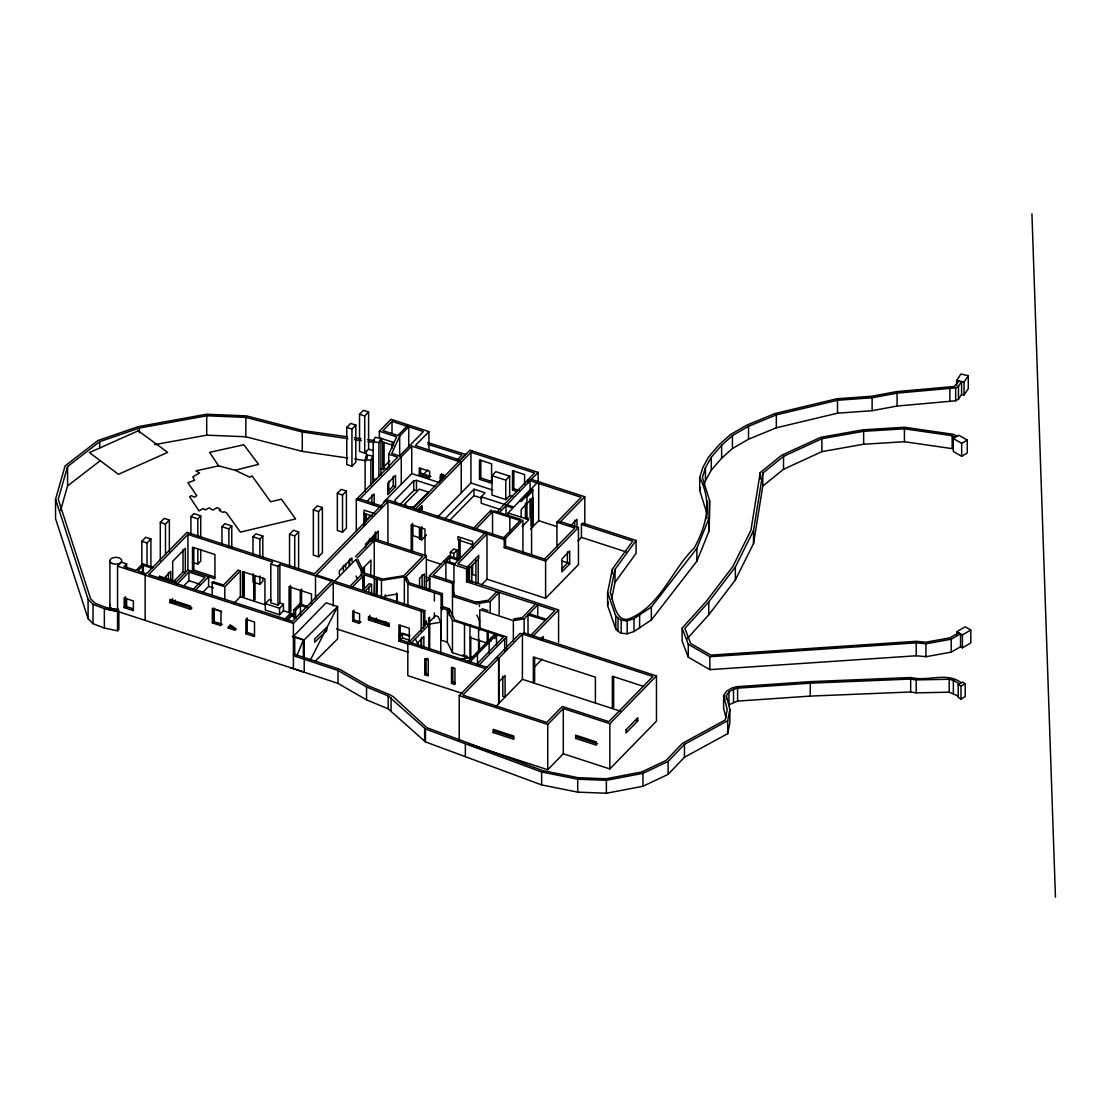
<?xml version="1.0" encoding="UTF-8"?>
<svg xmlns="http://www.w3.org/2000/svg" width="1111" height="1111" viewBox="0 0 1111 1111"><rect width="100%" height="100%" fill="white"/><g stroke="black" fill="none" stroke-linecap="round" stroke-linejoin="round"><path stroke-width="1.5" d="M479.799 630.09L479.799 609.675L513.351 620.591L524.128 618.855L537.724 604.912L537.724 616.813M524.128 634.159L524.128 618.855M326.565 627.507L326.551 630.742L314.649 642.283L314.649 639.047L326.537 627.534L326.537 630.756M370.657 576.567L371.018 560.041L362.186 569.096M959.126 380.99L954.418 386.461L896.466 391.641L871.552 396.28L836.833 398.78L775.047 413.528L746.8 425.138L730.358 434.637L719.317 444.525L708.832 456.677L702.888 467.356L699.708 477.508C712.165 501.991 706.846 524.573 694.361 547.806C672.322 569.374 661.448 603.412 632.395 617.369C616.119 626.41 613.994 602.315 610.272 592.469L615.008 569.429L636.075 540.46L582.733 523.1L581.442 524.434L581.442 537.363L577.956 540.932M706.832 518.712L706.957 500.686M581.442 524.434L632.742 541.113L612.425 569.026L607.606 592.524L607.606 605.453L615.772 628.979L618.022 631.367L621.174 633.187L627.173 633.812L634.02 631.506L651.365 619.938L696.875 561.222L709.151 530.808L709.596 500.561L702.388 477.508L705.457 467.717L711.276 457.246L721.622 445.275L732.427 435.595L748.522 426.305L776.325 414.875L837.513 400.266L872.121 397.766L897.077 393.127L955.668 387.878L958.474 386.267L961.598 381.531L961.598 394.461L958.474 399.196L955.668 400.807L897.077 406.043L872.121 410.695L837.513 413.195L776.325 427.804L748.522 439.234L732.427 448.525L721.622 458.204L711.276 470.175L705.457 480.646L703.916 485.549M709.151 530.808L709.596 500.561M957.002 436.345L953.516 434.332L904.59 427.263L863.122 429.804L820.626 437.345L781.588 455.316L760.23 472.606L750.925 530.28L732.843 566.541L706.388 601.218L682.112 628.187L682.112 641.116L688.292 657.198L709.86 669.641L916.242 655.768L925.921 656.712L951.224 652.129L960.543 646.755L962.418 647.838L970.806 642.991L970.806 630.062L965.209 626.826L956.821 631.673L956.821 634.909M687.167 638.797L708.776 614.8L735.343 579.998L753.536 543.487L753.536 530.558L762.785 473.161L783.519 456.371L821.876 438.706L863.65 431.304L904.41 428.804L952.155 435.706L955.141 437.415M753.536 543.487L762.785 486.076L762.785 473.161M290.485 667.669L338.008 683.404L366.547 699.874L388.197 708.832L425.444 741.898L541.626 784.922L577.706 792.129L606.384 793.24L642.963 786.269L668.114 774.381L684.473 757.23L727.677 733.677L727.677 720.747L729.871 709.596L726.344 695.708L728.955 691.861L733.524 689.223L737.607 688.167L810.252 683.182L910.673 679.057L916.2 679.918L949.183 679.265L953.363 680.363L959.376 683.834M727.677 733.677L729.871 722.525L729.871 709.596M607.606 605.453L608.3 602.093M611.633 598.815L615.008 582.345L615.008 569.429M118.863 611.703L118.863 629.479L117.558 630.798L104.365 628.076L93.018 623.688L88.088 618.633L55.55 518.656L55.55 499.27L65.091 465.898L97.921 440.525L138.306 426.638L206.382 414.236L246.503 415.889L303.442 430.637L347.465 436.79M347.785 438.651L302.275 431.998L245.85 417.389L206.702 415.778L139.389 428.041L99.726 441.678L67.577 466.509L58.23 499.242L90.602 598.718L95.018 603.231L105.559 607.314L118.863 610.092M60.563 510.449L67.577 485.896L67.577 466.509M706.957 513.615L699.708 490.437L700.61 487.535M607.606 592.524L615.772 616.049L621.174 620.257L627.173 620.882L634.02 618.591L651.365 607.009L696.875 548.306L709.151 517.893M296.929 655.615L303.359 640.005L292.374 636.422L294.721 637.131L294.721 654.365L293.415 655.698L338.008 670.475L366.547 686.945L388.197 695.903L425.444 728.983L541.626 771.992L577.706 779.2L606.384 780.311L642.963 773.339L668.114 761.452L684.473 744.314L727.677 720.747M365.116 491.604L365.116 459.51L367.116 455.079L372.865 455.954L372.865 482.979M376.046 479.327L373.171 478.897L373.171 441.734L375.171 437.317L380.92 438.178L380.92 475.341M370.866 485.715L370.866 460.371L372.865 455.954M378.907 476.383L378.907 442.595L380.92 438.178M388.725 467.717L388.725 454.205L396.599 436.831L379.351 431.221L379.351 437.984M408.723 447.066L408.723 426.791L399.668 436.081L391.794 453.455L399.557 455.982L423.388 431.568L392.016 421.361L382.948 430.651L397.891 435.512L406.959 426.221M958.682 632.756L949.822 637.867L925.741 642.227L916.311 641.297L710.818 655.115L690.709 643.505L684.89 628.395L708.776 601.87L735.343 567.068L753.536 530.558M310.372 660.101L337.619 606.537L326.106 602.815L293.415 636.311L304.192 639.908L337.619 606.537L337.619 638.853L314.996 661.448M956.668 385.295L956.668 380.448L960.89 374.032L968.292 375.671L968.292 388.586L964.056 395.002L961.598 394.461M964.056 395.002L964.056 382.073L968.292 375.671M726.025 717.845L723.622 708.457L723.622 695.542L726.691 691.014L731.996 687.945L736.885 686.681L810.002 681.654L910.923 677.516C927.31 681.904 946.725 671.586 961.237 682.765M615.008 582.345L636.075 553.375L636.075 540.46M443.65 474.425L440.22 478.063L442.539 478.785L444.844 476.341M457.357 459.857L461.926 455.01L427.888 444.331M459.76 460.496L465.509 454.399L427.513 442.484M496.645 512.352L534.558 472.98L470.939 452.274L470.939 482.979L437.303 517.448M499.172 512.893L530.072 480.702L530.072 490.826M508.102 516.393L508.102 513.018L512.893 508.019L505.977 505.797L505.977 514.254M536.974 482.938L513.851 507.019L506.935 504.811M532.711 489.451L521.17 501.464L519.517 500.922L531.183 488.979L532.711 489.451L532.822 526.683L531.183 526.142L531.183 498.77M532.711 491.062L526.933 497.061L526.975 519.101M503.714 537.655L521.101 519.545L493.492 510.713L474.925 530.044M556.917 547.556L556.917 522.212L560.513 521.642L578.442 527.475L545.612 561.111L504.255 547.654L504.255 539.585L522.92 520.129L522.92 553.556M527.447 519.212L528.405 518.212M504.255 547.654L505.533 546.32L505.533 538.252L386.906 499.658L314.51 573.845L186.926 532.35L146.444 573.818L137.82 571.012L143.333 565.374L151.943 568.179M365.075 591.177L371.574 584.442L369.227 583.678L362.672 590.385M376.393 596.204L376.879 578.942L381.476 580.442L404.348 576.748L407.918 584.122L407.918 605.912M334.564 581.247L355.826 559.444M117.558 630.798L117.558 566.166L121.446 562.194L126.626 563.874L126.626 568.901M141.847 564.749L141.847 541.279L145.735 537.307L150.902 538.988L150.902 567.471M160.303 560.916L160.303 522.378L164.192 518.393L169.358 520.073L169.358 551.917M126.626 563.874L124.029 566.527L136.097 570.457L142.569 563.819L152.915 567.179M147.027 566.429L147.027 542.973L150.902 538.988M165.483 554.222L165.483 524.059L169.358 520.073M190.925 535.03L190.925 516.601L193.842 513.615L200.744 515.851L200.744 537.641M197.827 535.599L197.827 518.837L200.744 515.851M331.592 581.164L279.875 564.332L279.875 603.106L277.944 605.106L270.82 602.787L270.82 564.013L272.75 562.013L187.926 534.419L148.735 574.568L292.415 621.299L332.245 580.497L424.777 610.592L424.777 623.521L423.472 624.854L425.305 625.437L407.806 643.352L407.806 675.669L462.218 693.375M124.168 607.634L124.168 597.94L133.362 600.94L133.362 610.633L124.168 607.634L125.46 606.314L125.46 596.621M163.956 578.359L170.761 571.387L170.761 580.011M221.964 545.126L221.964 526.697L224.88 523.712L231.768 525.947L231.768 547.737M173.844 581.289L183.037 571.873L183.037 549.362M174.996 583.206L187.926 569.971L187.926 534.419M228.866 547.376L228.866 528.933L231.768 525.947M177.149 584.108L188.926 572.04L205.021 577.276L193.245 589.344M192.314 562.291L197.827 564.082L200.744 561.097L200.744 549.376M193.814 547.626L193.814 570.137L192.522 571.457L192.522 547.223L214.937 554.514L214.937 578.748L187.926 569.971M184.218 585.483L188.926 580.664L188.926 572.04M169.927 602.593L171.219 601.273L191.911 607.995L190.62 609.328L169.927 602.593L169.927 599.371L190.62 606.092L190.62 609.328M346.757 427.388L350.645 423.402L355.812 425.082L355.812 462.245L351.937 466.231L346.757 464.551L346.757 427.388L351.937 429.068L355.812 425.082M359.547 414.292L363.422 410.306L368.602 411.987L368.602 449.15L364.714 453.135L359.547 451.455L359.547 414.292L364.714 415.972L368.602 411.987M195.467 590.177L208.618 576.692L208.618 586.386L202.633 592.51M253.002 555.222L253.002 536.794L255.905 533.808L262.807 536.044L262.807 557.833M212.173 596.468L212.173 582.678L213.145 581.678L223.492 585.053L238.06 570.124L240.351 570.86L240.351 596.718L234.379 602.842M259.891 557.472L259.891 539.029L262.807 536.044M224.811 598.857L224.811 586.789L240.351 570.86M379.351 431.221L391.016 419.278L428.943 431.623L428.943 450.205M289.54 566.096L289.54 534.252L293.429 530.266L298.609 531.961L298.609 568.818M313.344 509.866L317.232 505.88L322.398 507.574L322.398 552.806L318.524 556.792L313.344 555.111L313.344 509.866L318.524 511.546L322.398 507.574M294.721 567.777L294.721 535.933L298.609 531.961M337.341 493.353L341.23 489.382L346.396 491.062L346.396 528.225L342.507 532.211L337.341 530.516L337.341 493.353L342.507 495.048L346.396 491.062M212.34 622.854L212.34 608.314L220.964 611.119L220.964 625.66L212.34 622.854L213.645 621.535L213.645 608.606M244.142 571.637L244.142 595.76L242.517 597.426L242.517 571.568L264.932 578.859L264.932 604.717L240.351 596.718M216.659 624.257L217.95 622.938M253.002 573.651L253.002 582.039L259.891 584.275L262.807 581.289L262.807 577.942M277.944 605.106L277.944 566.318L279.875 564.332M384.087 466.648L389.753 460.843M228.255 628.034A3.958 2.819 44.3 0 1 231.713 625.924A3.958 2.819 44.3 0 1 235.157 630.284L228.255 628.034L229.56 626.715A3.958 2.819 44.3 0 1 230.56 624.757M380.504 468.759L382.809 469.509L384.1 468.189L384.1 442.428M356.312 531.627L356.312 499.533L359.895 498.95L411.75 446.136L461.232 462.232L461.232 492.937M428.943 431.623L415.347 445.553L460.232 460.162M279.875 603.106L283.444 604.273L283.444 610.731L279.555 614.716L265.307 610.078L265.307 603.62L269.195 599.634L271.57 600.412M367.158 501.214L374.143 494.048L374.143 505.352M245.892 633.77L245.892 619.23L254.516 622.035L254.516 636.575L245.892 633.77L247.197 632.451L247.197 617.91M363.741 525.767L364.061 510.13L375.129 513.726M364.602 524.323L364.922 513.643M387.67 491.631L393.225 485.938L393.225 476.244M395.516 486.687L387.753 494.659L387.753 483.341L395.516 475.383L395.516 486.687L393.225 485.938M279.555 614.716L279.555 608.259L283.444 604.273M366.019 520.281L370.685 515.504M383.864 501.866L411.75 473.605L411.75 446.136M419.264 474.439L419.264 467.967L429.61 471.342L429.61 477.799L419.264 474.439L420.555 473.105L420.555 468.259M435.387 486.535L416.472 480.383L413.764 480.813L394.863 500.2L396.363 503.311M423.277 474.591L427.804 469.939M290.693 586.775L290.693 610.911L289.068 612.564L289.068 586.719L311.483 594.01L311.483 604.342M284.041 619.924L289.971 613.841L291.693 614.411L291.693 616.022L286.944 620.882M293.859 617.938L293.859 609.856L299.692 603.884L307.733 606.509M285.763 620.494L291.693 614.411M295.582 618.508L295.582 610.425L300.442 605.439L306.844 607.523M399.585 505.047L413.764 490.52L416.472 490.076L416.472 480.383M405.209 506.797L405.209 503.561L419.264 489.159L428.527 492.173L414.472 506.574L408.695 507.491M355.464 556.708L373.254 538.474L426.346 555.75L426.346 589.691M304.192 639.908L304.22 672.211L293.415 668.628L293.415 623.382L333.244 582.567L423.472 611.925L424.777 610.592M357.117 558.111L374.254 540.557L422.763 556.333L403.849 575.72L382.767 579.109L364.38 573.123L357.839 559.597M412.667 508.102L424.333 496.159M413.32 508.227L469.939 450.205L538.155 472.397L538.155 480.841M415.611 508.977L472.244 450.955M418.347 509.421L421.666 506.033L422.236 509.449L421.18 509.768M417.819 510.741L422.236 506.227M418.944 512.046L421.666 509.269L421.666 506.033M351.007 585.275L362.575 573.415L356.034 559.888M352.326 587.025L364.227 574.831L374.574 578.192L374.574 594.954M374.088 595.454L374.574 578.192M426.541 534.946L421.749 539.849L419.458 539.099L420.43 538.099L420.43 527.794M479.508 479.299L479.508 459.912L491.59 463.842L491.59 483.229L479.508 479.299L480.813 477.98L480.813 460.204M352.673 611.508L359.561 613.758L359.561 623.452L352.673 621.202L352.673 611.508L353.965 610.175M491.965 475.675L495.853 471.689L509.643 476.175L509.643 495.575L505.769 499.547L491.965 495.062L491.965 475.675L505.769 480.16L509.643 476.175M352.673 621.202L353.965 619.882L353.965 611.8M500.658 509.602L481.188 503.269L481.188 496.798L485.076 492.826L473.966 489.187L444.608 519.115M406.14 579.817L406.14 576.456L426.346 555.75M368.505 619.896L368.505 616.661L389.197 623.382L389.197 626.618L368.505 619.896L369.796 618.563L369.796 615.327M409.209 582.803L407.918 584.122L441.123 594.927L442.414 593.607L409.209 582.803L406.14 576.456M472.606 529.28L491.201 509.977L491.201 513.213M450.344 557.222L450.344 552.375L453.663 548.973L457.107 550.098L457.107 559.791M517.046 491.52L512.518 490.048L513.824 488.715L513.824 470.939M429.485 590.913L429.485 575.831L448.913 555.917L459.26 559.277M458.287 560.277L449.663 557.472L446.289 560.93L454.913 563.735M426.346 581.608L429.665 578.206L426.221 577.081M453.788 558.347L453.788 553.5L457.107 550.098M527.767 483.354L527.767 479.938L531.35 479.369L538.155 472.397M485.993 531.891L453.941 564.735L453.941 581.484M524.184 497.77L528.85 492.978M399.168 636.103L402.085 633.117L410.042 635.7M466.939 567.429L478.702 555.389L478.702 558.625L467.55 570.04M399.057 637.381L402.46 633.895L408.779 635.95M452.469 616.647L452.469 583.303L453.76 581.97L433.068 575.248L445.886 562.11L445.886 580.539M407.793 643.991L398.932 641.103L400.224 639.769L400.224 625.229M400.196 640.255L402.46 637.936L402.46 633.895M453.76 581.97L453.76 594.899L452.469 596.232L477.202 604.273M522.198 526.489L528.864 519.656L508.102 513.018M427.166 624.299L435.581 615.675L437.956 616.438L440.761 622.243L440.761 652.865M411.403 642.783L429.707 624.035L440.761 622.243M530.502 529.072L538.696 520.67L538.696 483.507M481.507 584.83L486.993 579.206L486.993 533.96L457.815 563.86L468.134 567.263L468.134 580.192L466.578 581.775L554.972 610.522L530.489 635.603M560.513 521.642L584.803 496.756L531.35 479.369M425.888 660.267L427.888 658.212M496.867 591.621L488.465 600.218L476.188 602.204M453.76 594.899L479.438 603.259L490.229 601.523L499.158 592.371L499.158 614.48M470.786 625.215L469.953 626.062L469.953 658.379L452.441 652.685L447.372 642.214L447.372 609.897L449.316 608.772L454.746 619.994L506.56 636.853L506.56 648.755M424.777 674.724L424.777 658.573L428.221 659.698L428.221 675.849L424.777 674.724L426.068 673.405L426.068 658.865M570.318 526.142L576.97 519.309L576.97 527.392M505.533 546.32L544.612 559.041L574.859 528.044L556.917 522.212L581.206 497.325L527.767 479.938M479.41 628.021L478.577 628.868L478.577 651.574M478.577 640.353L479.41 639.505M488.035 630.826L487.201 631.673L487.201 643.158L469.953 637.547M469.953 658.379L470.786 657.531L470.786 636.7M468.314 661.295L494.812 634.145L494.812 638.769M470.036 661.85L496.534 634.714L496.534 644.922M561.847 568.832L567.402 563.152L567.402 551.834M451.51 683.432L451.51 667.267L454.954 668.391L454.954 684.543L451.51 683.432L452.802 682.098L452.802 667.558M569.707 563.902L561.93 571.859L561.93 558.93L569.707 550.973L569.707 563.902L567.402 563.152M476.938 664.1L503.436 636.95L452.441 620.369L447.372 609.897L441.123 607.856L442.414 606.523L449.316 608.772L449.316 615.577M535.433 604.162L522.364 617.549L513.685 618.952M479.244 664.85L506.56 636.853M486.993 579.206L545.612 598.274L578.442 564.638L578.442 527.475M459.232 740.926L459.232 695.68L520.115 633.312L652.879 676.488L608.828 721.622L562.277 706.471L546.737 722.4L462.829 695.111L523.712 632.728L656.462 675.919L656.462 721.15L609.842 768.937L563.291 753.786L547.737 769.715L469.078 744.12M533.322 635.798L558.569 609.939L468.134 580.192M540.252 639.478L543.168 636.492L543.168 639.728M496.214 706.152L522.42 679.293L522.42 634.048M533.905 667.53L542.126 659.101M493.145 732.566L493.145 729.33L513.837 736.065L513.837 739.301L493.145 732.566L494.437 731.246L513.532 737.454M547.737 769.715L547.737 724.469L563.291 708.554L609.842 723.692L656.462 675.919M575.595 738.412L575.595 735.176L596.288 741.912L596.288 745.134L575.595 738.412L576.901 737.079L597.579 743.814M626.118 729.76L637.742 717.72L637.742 720.956L626.09 732.899L626.09 729.663M449.302 520.795L473.966 495.659L473.966 489.187M466.578 581.775L466.578 568.846L468.134 567.263M762.785 486.076L783.519 469.3L821.876 451.635L863.65 444.233L904.41 441.734L952.155 448.622L952.155 435.706M67.577 485.896L99.726 461.079M953.266 438.498L958.862 435.262L967.264 440.109L967.264 453.038L961.668 456.274L953.266 451.427L953.266 438.498L961.668 443.345L967.264 440.109M958.168 696.069L949.183 692.195L916.2 692.847L910.673 691.986L810.252 696.097L737.607 701.097L728.955 704.791L728.955 691.861M682.112 628.187L688.292 644.269L709.86 656.712L916.242 642.838L925.921 643.797L951.224 639.214L960.543 633.825L960.543 646.755M956.821 631.673L962.418 634.909L970.806 630.062M958.21 684.515L962.404 682.085L965.209 683.709L965.209 696.639L961.015 699.055L958.21 697.444L958.21 684.515L961.015 686.126L965.209 683.709M235.115 470.259L258.557 464.37L243.809 444.775L209.632 452.344L218.603 465.856L235.115 470.259L249.808 477.216L252.072 475.911L270.626 501.769L281.444 499.186L295.609 518.934L240.379 532.127L226.755 513.129L224.186 511.657L222.839 512.421L219.228 510.338L220.575 509.56L217.131 507.574L212.812 510.074L208.965 507.852L205.438 509.893L203.105 508.546L198.966 510.935L189.634 496.686L191.439 495.645L194.175 497.228L196.744 495.742L187.94 482.702L194.633 480.271L192.828 476.855L199.591 472.953L195.967 470.87L218.603 465.856M154.526 444.664L206.702 435.165L245.85 436.776L302.275 451.385L347.785 458.038M363.158 570.61L361.367 570.901L361.367 575.748M385.211 623.965L385.711 624.993L388.975 624.465M461.426 659.045L472.203 657.309M354.242 437.734L361.006 438.692M367.783 439.637L374.56 440.581M367.935 441.581L374.365 442.47M354.534 439.623L361.283 440.609M354.534 459.024L366.338 460.746M373.171 441.734L378.907 442.595M365.116 459.51L370.866 460.371M117.96 611.522L104.365 608.689L93.018 604.301L88.088 599.246L55.55 499.27M956.668 380.448L964.056 382.073M394.016 442.525L381.934 438.678L381.934 441.761L394.016 445.692M545.404 620.327L528.017 614.869L528.017 635.284M520.129 520.545L492.534 511.713L492.534 535.169M374.088 578.692L376.393 579.442M532.822 489.52L531.183 488.979L531.183 490.59M480.813 477.98L491.368 481.41M513.824 488.715L519.851 490.673M388.725 454.205L397.696 457.121L356.312 499.533L380.726 507.477M368.602 449.15L373.407 450.719M470.939 482.979L492.742 490.076M509.643 495.575L512.768 496.589M444.761 476.258L440.331 474.828L440.331 481.285M420.555 473.105L430.901 476.466M411.75 473.605L439.4 482.605M481.188 496.798L505.533 504.727M384.1 468.189L387.059 469.148M538.696 520.67L556.68 526.517M581.442 537.363L626.326 551.959M385.614 500.992L504.255 539.585M561.819 560.972L568.332 563.096M359.895 498.95L382.142 506.185M472.606 544.64L457.954 539.863L457.954 536.641L472.606 541.404L472.606 547.959M364.061 513.365L372.116 515.976M363.741 513.699L364.602 513.976M420.43 538.099L412.667 535.571L412.667 525.281M450.344 552.375L453.788 553.5M443.595 561.361L466.578 568.846M426.568 559.555L440.914 564.221M475.633 575.512L472.606 574.526L472.606 564.569M429.485 575.831L452.469 583.303M289.54 534.252L294.721 535.933M529.142 613.716L546.376 619.327M482.049 608.661L488.007 610.592M190.925 516.601L197.827 518.837M221.964 526.697L228.866 528.933M253.002 536.794L259.891 539.029M160.303 522.378L165.483 524.059M316.482 574.929L332.564 580.164M270.82 564.013L277.944 566.318M643.561 686.39L612.355 676.238L612.355 708.554L613.647 707.235L613.647 676.613M487.396 641.755L489.118 642.311L489.118 653.254M424.777 623.521L428.888 624.868L428.888 648.671M315.51 595.315L316.663 595.69M141.847 541.279L147.027 542.973M496.478 657.531L498.783 658.281L498.783 703.513M447.372 642.214L441.123 640.172L441.123 594.927M369.796 618.563L388.892 624.771M475.73 653.699L477.452 654.254L477.452 665.197M462.759 654.921L467.578 656.49M353.965 619.882L360.867 622.118M402.46 637.936L408.779 639.992M193.814 570.137L214.631 576.901M409.112 642.033L487.076 667.392M522.42 679.293L620.563 711.221M400.224 639.769L409.098 642.658M407.806 643.352L485.299 668.558M183.037 571.873L185.329 572.623L185.329 548.39L172.705 561.319L172.705 582.095M635.45 720.206L637.742 720.956M212.173 582.678L224.811 586.789M293.859 609.856L295.582 610.425M244.142 595.76L242.948 595.815L243.809 596.093L243.809 571.971M290.693 610.911L289.499 610.953L290.36 611.244L290.36 585.386M265.307 603.62L279.555 608.259M208.618 586.386L213.52 587.983M283.444 610.731L295.47 614.647M188.926 580.664L200.188 584.317M336.508 628.868L408.154 652.185M291.693 616.022L296.47 617.577M117.558 566.166L293.415 623.382M426.068 673.405L428.374 674.155M452.802 682.098L455.107 682.848M213.756 609.05L221.658 611.619M459.232 695.68L547.737 724.469M213.645 621.535L222.256 624.34M229.56 626.715L236.449 628.951M247.197 632.451L254.377 634.784M125.46 606.314L133.126 608.8M293.401 668.614L117.558 611.411L104.365 608.689L104.365 628.076M473.966 495.659L481.896 498.242M294.721 654.365L339.633 669.253L368.255 685.779L389.905 694.75L393.169 696.625L426.874 727.691L542.793 770.617L578.248 777.7L606.05 778.769L641.672 771.978L666.044 760.452L682.362 743.37L725.164 720.025L727.219 709.623L723.622 695.542M405.209 503.561L407.251 507.727M544.612 559.041L545.612 561.111L545.612 598.274M415.292 638.797L418.305 645.019M356.034 576.053L357.367 578.803M476.897 615.147L479.508 620.549M525.711 503.464L526.392 518.92M1031.925 213.84L1055.45 897.16M962.418 634.909L962.418 647.838M961.668 443.345L961.668 456.274M961.015 686.126L961.015 699.055M958.474 386.267L958.474 399.196M955.668 387.878L955.668 400.807M953.363 680.363L953.363 693.292M951.224 639.214L951.224 652.129M949.877 388.406L949.877 401.335M949.183 679.265L949.183 692.195M925.921 643.797L925.921 656.712M916.242 642.838L916.242 655.768M916.2 679.918L916.2 692.847M910.673 679.057L910.673 691.986M904.41 428.804L904.41 441.734M897.077 393.127L897.077 406.043M872.121 397.766L872.121 410.695M863.65 431.304L863.65 444.233M837.513 400.266L837.513 413.195M821.876 438.706L821.876 451.635M810.252 683.182L810.252 696.097M783.519 456.371L783.519 469.3M776.325 414.875L776.325 427.804M760.23 472.606L760.23 479.063M748.522 426.305L748.522 439.234M737.607 688.167L737.607 701.097M735.343 567.068L735.343 579.998M733.524 689.223L733.524 702.152M732.427 435.595L732.427 448.525M726.344 695.708L726.344 698.944M721.622 445.275L721.622 458.204M711.276 457.246L711.276 470.175M709.86 656.712L709.86 669.641M708.776 601.87L708.776 614.8M705.457 467.717L705.457 480.646M699.708 477.508L699.708 490.437M696.875 548.306L696.875 561.222M688.292 644.269L688.292 657.198M684.473 744.314L684.473 757.23M668.114 761.452L668.114 774.381M651.365 607.009L651.365 619.938M642.963 773.339L642.963 786.269M639.617 615.355L639.617 628.284M634.02 618.591L634.02 631.506M627.173 620.882L627.173 633.812M621.174 620.257L621.174 633.187M618.022 618.438L618.022 631.367M615.772 616.049L615.772 628.979M612.425 569.026L612.425 573.873M609.842 723.692L609.842 768.937M606.384 780.311L606.384 793.24M595.399 703.041L595.399 677.182L533.336 656.99L533.336 682.848L534.627 681.515L534.627 657.393M584.803 496.756L584.803 523.781M577.706 779.2L577.706 792.129M574.679 520.184L574.679 526.642M563.291 708.554L563.291 753.786M558.569 609.939L558.569 642.255M541.626 771.992L541.626 784.922M532.822 526.683L532.822 497.589L521.17 509.532L521.17 516.212M531.558 519.212L531.558 554.695M530.072 499.283L530.072 517.865M525.42 503.366L525.42 518.601M524.586 484.271L524.586 474.578L512.518 470.647L512.518 490.048M513.351 620.591L513.351 640.991M509.852 517.254L509.852 533.405M505.769 480.16L505.769 499.547M504.658 638.797L504.658 650.699M502.797 676.418L502.797 696.305L505.088 697.041L505.088 675.502L499.27 681.474L499.27 703.027M498.603 658.462L498.603 703.707M490.923 638.131L490.923 641.214M490.229 601.523L490.229 611.73M488.284 632.02L488.284 642.797M479.438 603.259L479.438 606.537M479.438 619.549L479.438 627.562M479.41 641.103L479.41 650.727M478.216 559.125L478.216 583.067M475.911 560.083L475.911 584.039M471.814 565.666L471.814 582.775M469.522 566.624L469.522 582.025M465.356 743.759L465.356 756.674M464.509 624.299L464.509 656.615M460.107 538.821L460.107 558.75M458.815 540.154L458.815 560.083M453.941 593.218L453.941 596.565M452.441 620.369L452.441 652.685M449.663 557.472L449.663 562.555M442.414 593.607L442.414 609.925M441.623 473.494L441.623 479.952M434.359 592.732L434.359 601.107M434.359 612.841L434.359 617.869M429.665 578.206L429.665 589.524M429.596 617.133L429.596 622.229M429.707 624.035L429.707 649.546M428.624 618.119L428.624 623.229M426.263 620.757L426.263 624.16M425.444 728.983L425.444 741.898M424.985 555.708L424.985 529.142L411.195 524.656L411.195 551.223M424.638 728.497L424.638 741.426M424.416 587.594L424.416 573.901L419.555 578.4L419.555 586.608M423.874 648.532L423.874 636.464L418.042 642.436L418.042 645.894M423.472 611.925L423.472 628.243M422.111 574.873L422.111 588.552M421.749 526.558L421.749 539.849M421.569 637.45L421.569 647.782M421.18 611.175L421.18 631.284M421.18 639.658L421.18 646.366M419.458 527.475L419.458 539.099M413.764 480.813L413.764 490.52M412.487 523.323L412.487 551.556M409.279 644.463L409.279 628.312L398.932 624.938L398.932 641.103M404.348 576.748L404.348 605.231M401.279 456.552L401.279 484.021M399.668 436.081L399.668 456.357M397.141 602.62L397.141 594.066L385.711 595.913L385.211 594.871L385.211 598.301M396.641 593.038L396.641 601.593M392.016 421.361L392.016 433.179M392.016 443.317L392.016 448.386M391.086 697.583L391.086 710.512M388.725 481.244L388.725 491.368M388.197 695.903L388.197 708.832M387.92 543.626L387.92 501.728L315.51 575.929L315.51 598.76M385.711 621.577L385.711 624.993M382.809 442.039L382.809 469.509M381.476 580.442L381.476 597.19M378.198 539.696L378.198 531.072L365.575 544.015L365.575 547.459M376.879 578.942L376.879 595.704M376.393 617.98L376.393 621.327M375.81 533.086L375.81 539.988M375.324 531.863L375.324 540.488M374.838 534.085L374.838 539.252M374.254 540.557L374.254 577.414M373.546 535.405L373.546 538.849M371.879 537.543L371.879 540.988M371.852 494.909L371.852 504.602M371.574 584.442L371.574 594.496M369.588 538.516L369.588 541.974M368.921 587.177L368.921 592.246M367.116 455.079L367.116 458.454M366.338 451.052L366.338 457.51M366.547 686.945L366.547 699.874M366.227 514.046L366.227 520.934M364.714 415.972L364.714 453.135M364.394 566.832L364.394 573.679M364.227 574.831L364.227 589.913M362.811 576.29L362.811 589.691M351.965 561.402L351.965 557.958L339.341 570.887L339.341 574.345M351.937 429.068L351.937 466.231M349.673 558.93L349.673 564.096M349.09 560.458L349.09 565.638M345.66 564.416L345.66 567.874M343.355 565.402L343.355 570.568M342.507 495.048L342.507 532.211M338.008 670.475L338.008 683.404M333.244 582.567L333.244 606.023M318.524 511.546L318.524 556.792M303.359 640.005L303.359 658.434M302.275 431.998L302.275 451.385M301.567 589.024L301.567 604.537M300.442 605.439L300.442 615.147M300.276 590.358L300.276 604.148M259.891 575.901L259.891 584.275M255.016 575.609L255.016 599.746L253.725 601.065L253.725 575.22M245.85 417.389L245.85 436.776M214.131 608.078L214.131 621.868M206.702 415.778L206.702 435.165M197.827 549.001L197.827 564.082M175.191 600.051L175.191 603.454M172.497 598.579L172.497 602.19M168.469 572.373L168.469 580.984M165.9 576.373L165.9 579.817M145.152 575.151L145.152 620.382M143.333 565.374L143.333 573.457M142.569 563.819L142.569 573.512M139.389 428.041L139.389 432.887M126.626 599.065L126.626 607.439M109.906 560.458L109.906 605.703M99.726 441.678L99.726 448.15M93.018 604.301L93.018 623.688M88.088 599.246L88.088 618.633M118.349 609.092A5.93 3.43 0 0 1 111.822 608.522A5.93 3.43 0 0 1 110.239 604.828M159.678 576.29L158.706 577.289L174.219 582.331L175.191 581.345L159.678 576.29M138.264 430.804L89.408 452.594L118.46 474.314L167.664 452.371L138.264 430.804M112.433 563.555A5.93 3.43 0 0 0 121.738 561.041A5.93 3.43 0 0 0 113.294 557.653A5.93 3.43 0 0 0 112.433 563.555"/></g></svg>
